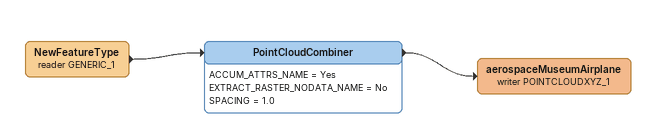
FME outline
NewFeatureType (reader GENERIC_1)
    -> PointCloudCombiner
PointCloudCombiner
    ACCUM_ATTRS_NAME = Yes
    EXTRACT_RASTER_NODATA_NAME = No
    SPACING = 1.0
    -> aerospaceMuseumAirplane (writer POINTCLOUDXYZ_1)
aerospaceMuseumAirplane (writer POINTCLOUDXYZ_1)
